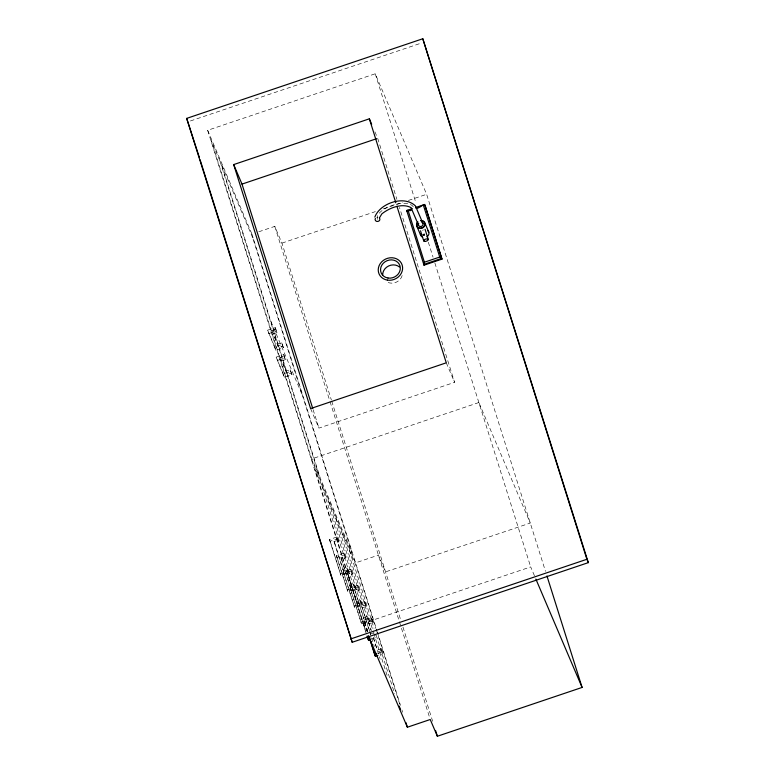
<?xml version="1.0" encoding="UTF-8"?>
<svg xmlns="http://www.w3.org/2000/svg" width="775" height="775" viewBox="0 0 775 775"><rect width="100%" height="100%" fill="white"/><g stroke="black" fill="none" stroke-linecap="round" stroke-linejoin="round"><path stroke-width="0.58" stroke-dasharray="3.88 2.91" d="M190.398 120.968L421.939 42.867M365.984 632.7L207.661 130.297L375.226 73.78L426.637 194.302L545.493 571.34M207.661 130.297L251.923 234.089L254.21 233.314M258.782 231.773L274.776 226.377L281.916 243.118L331.371 399.997M281.916 243.118L375.362 211.604M383.334 208.911L402.709 202.372M408.406 200.454L426.637 194.302M271.899 330.537L277.692 344.11L281.703 342.753L283.456 347.762L275.842 350.339L267.627 330.169L275.241 327.602L276.995 332.611L272.984 333.967L271.899 330.537L275.919 329.181M268.702 333.599L276.317 331.022L276.995 332.611M267.627 330.169L274.767 346.909L282.381 344.342M283.456 347.762L282.788 346.183L278.767 347.539L272.984 333.967M280.405 357.507L286.188 371.08L290.208 369.723L291.962 374.732L284.347 377.299L276.123 357.139L283.747 354.572L285.5 359.581L281.48 360.927L280.405 357.507L284.415 356.151M277.208 360.559L284.822 357.992L285.5 359.581M276.123 357.139L283.262 373.879L290.887 371.312M291.962 374.732L291.284 373.153L287.273 374.509L281.48 360.927M310.601 408.58L318.922 428.1L454.605 382.337L399.454 207.39M334.044 541.541L342.792 569.305L346.812 567.949L348.547 572.861L340.923 575.438L329.414 539.516L337.038 536.949L338.772 541.861L334.752 543.207L334.044 541.541L338.055 540.185L338.772 541.861M329.414 539.516L330.131 541.192L337.745 538.615M340.932 557.7L349.69 585.464L353.7 584.118L355.434 589.029L347.82 591.596L336.311 555.675L343.926 553.108L345.66 558.019L341.649 559.376L340.932 557.7L344.952 556.343L345.66 558.019M336.311 555.675L337.028 557.351L344.642 554.784M342.792 569.305L343.509 570.981L347.52 569.625M347.83 573.858L356.577 601.632L360.598 600.276L362.332 605.188L354.718 607.755L343.209 571.834L350.823 569.267L352.557 574.178L348.537 575.534L347.83 573.858L351.84 572.502L352.557 574.178M340.215 573.762L347.83 571.194L348.547 572.861M343.209 571.834L343.916 573.51L351.53 570.942M349.69 585.464L350.397 587.14L354.417 585.784M534.459 575.757L530.681 566.913L361.605 623.914L350.097 588.002L357.711 585.425L359.445 590.337L355.434 591.693L354.718 590.017L358.738 588.671L359.445 590.337M347.103 589.92L354.727 587.353L355.434 589.029M350.097 588.002L350.813 589.668L358.428 587.101M356.577 601.632L357.294 603.299L361.305 601.952M366.343 606.505L365.626 604.829L361.615 606.186L362.332 607.852L366.343 606.505L364.608 601.594L356.994 604.161L365.984 632.09M354.001 606.079L361.615 603.512L362.332 605.188M357.701 605.837L365.325 603.26M367.486 616.435L363.475 617.791L364.192 619.467L368.202 618.111L369.22 621.347L367.486 616.435L368.202 618.111M367.486 631.732L363.882 620.32L371.506 617.752L373.24 622.664L369.22 624.02L368.503 622.344L372.523 620.988L373.24 622.664M360.888 622.248L368.512 619.671M363.882 620.32L364.599 621.996L372.213 619.428M370.363 633.95L374.383 632.594M371.767 638.978L376.117 637.505L375.1 634.27M373.405 637.893L377.26 650.109L381.281 648.762L383.015 653.674L377.57 655.505M381.988 650.428L377.977 651.785L377.26 650.109M377.948 653.461L382.298 651.998L383.015 653.674M374.906 131.828L377.222 137.252M446.274 362.816L454.605 382.337M270.93 321.518L302.289 395.056M367.427 631.722L362.371 619.864L314.95 469.437L356.306 566.409L375.856 628.418M363.117 623.429L366.41 631.16M375.226 73.78L415.962 202.972M428.323 242.197L433.051 257.193M434.862 262.957L530.681 566.913M377.687 138.338L396.916 199.34M331.739 401.15L400.772 620.155M402.952 627.053L432.663 721.302M274.776 226.377L329.685 400.559M330.053 401.712L399.067 620.659M399.435 621.802L429.873 718.357M313.119 409.684L318.922 428.1M251.923 234.089L376.941 630.656M377.309 631.809L400.501 705.376M401.944 709.977L402.671 712.273M376.214 629.562L399.745 704.204M371.506 617.752L372.523 620.988M381.281 648.762L382.298 651.998M349.418 550.24L374.034 628.331M376.204 635.219L394.659 693.78M364.608 601.594L365.626 604.829M342.521 534.082L373.288 631.693M373.657 632.836L387.771 677.621M281.703 342.753L282.788 346.183M290.208 369.723L291.284 373.153M357.711 585.425L358.738 588.671M335.623 517.923L371.322 630.685M373.279 637.35L380.157 659.167M368.503 622.344L370.954 630.123M275.241 327.602L276.317 331.022M283.747 354.572L284.822 357.992M350.823 569.267L351.84 572.502M360.598 600.276L361.615 603.512M362.332 607.852L370.731 634.512M328.736 501.764L369.317 630.618M369.636 631.518L374.344 646.447M343.926 553.108L344.952 556.343M353.7 584.118L354.727 587.353M355.434 591.693L364.192 619.467M321.838 485.596L367.815 631.431M364.599 621.996L367.476 631.121M337.038 536.949L338.055 540.185M346.812 567.949L347.83 571.194M348.537 575.534L357.294 603.299M274.767 346.909L275.842 350.339M283.262 373.879L284.347 377.299M341.649 559.376L350.397 587.14M350.813 589.668L361.605 623.914M334.752 543.207L343.509 570.981M343.916 573.51L354.718 607.755M337.028 557.351L347.82 591.596M330.131 541.192L340.923 575.438M402.167 275.532A10.056 8.971 -23.1 0 1 387.752 282.352M377.473 219.383A19.007 8.564 -17.5 0 1 387.548 207.254A19.007 8.564 -17.5 0 1 409.365 204.106M410.343 204.474A19.007 8.564 -17.5 0 1 413.453 207.254M422.501 230.388A4.359 3.885 -23.1 0 1 423.528 229.904M376.834 217.368A2.373 2.112 -6.6 0 1 378.064 217.329M478.863 402.535L311.298 459.052L355.56 562.844L378.413 555.132L385.553 571.873L530.274 523.057L478.863 402.535M219.877 160.774L211.313 140.682L310.552 455.487L319.116 475.579L219.877 160.774M252.669 237.654L221.311 164.116L320.55 478.921L351.908 552.459L252.669 237.654"/><path stroke-width="1.16" d="M374.829 217.078C380.07 203.04 404.288 194.971 415.439 205.927M379.527 217.727L381.862 213.852C389.912 207.506 402.06 203.021 410.953 207.545M442.012 259.112L439.735 257.048L424.409 262.212L423.702 264.449L424.022 265.186L442.012 259.112L425.01 205.181C423.441 203.089 418.82 209.521 415.826 208.097M186.678 118.391L422.801 38.75L588.322 562.631L352.199 642.272L186.678 118.391L199.388 157.519M396.936 206.286L446.274 362.816L310.601 408.58L233.682 164.581L369.355 118.817L371.671 124.242M233.682 164.581L242.003 184.101L376.543 138.725M412.329 208.62L406.701 210.519L424.022 265.186M415.7 207.487L424.7 204.455L441.702 258.385L423.702 264.449M407.02 211.255C405.664 208.882 411.196 212.263 411.448 209.579M350.765 638.92L586.898 559.279L588.322 562.631M367.069 636.12L367.786 638.406L369.966 637.67M367.786 638.406L368.503 640.082L370.673 639.346M369.646 638.581L374.683 654.565L376.853 653.829M374.683 654.565L375.391 656.241L377.57 655.505M368.29 635.577L407.379 727.221L430.232 719.51L437.371 736.25L582.093 687.435L546.947 575.932M424.933 223.103L428.827 232.219M415.681 206.431L423.014 223.626M411.234 208.078L418.519 225.147M416.688 225.883L420.583 234.999M535.874 579.08L582.093 687.435M399.135 706.064L400.51 709.29M422.801 38.75L586.898 559.279M423.489 205.52L439.735 257.048M425.049 229.264L428.246 239.378M420.534 230.785L423.722 240.899M408.173 210.684L424.409 262.212M369.355 118.817L395.841 202.837M435.56 730.505L437.371 736.25M242.003 184.101L312.761 408.532M405.935 722.62L407.379 727.221M370.353 640.257L375.391 656.241M367.418 636.653L368.503 640.082M200.115 159.824L352.199 642.272M382.676 274.912A10.056 8.971 -23.1 0 1 388.653 265.961A10.056 8.971 -23.1 0 1 399.464 266.968M427.684 230.553A4.359 3.885 -23.1 0 1 426.899 236.83M422.608 237.218A4.359 3.885 -23.1 0 1 420.418 233.992M421.91 222.415A2.373 2.122 -23.1 0 1 420.195 226.513L419.624 226.348A2.373 2.122 -23.1 0 1 418.723 223.491M420.748 220.555A4.359 3.885 -23.1 0 1 424.971 225.147A4.359 3.885 -23.1 0 1 418.723 228.102A4.359 3.885 -23.1 0 1 417.735 221.979M379.517 218.259A2.373 2.112 -6.6 0 1 379.537 220.381L379.169 220.827A2.373 2.112 -6.6 0 1 375.41 218.395M420.709 220.681A4.098 3.652 -23.1 0 1 424.671 224.992A4.098 3.652 -23.1 0 1 418.8 227.773A4.098 3.652 -23.1 0 1 417.88 222.018M423.257 234.689C424.322 237.353 425.475 232.519 423.257 234.689M387.442 280.133A12.4 11.063 -23.1 0 0 402.167 265.05A12.4 11.063 -23.1 0 0 381.678 261.843A12.4 11.063 -23.1 0 0 387.442 280.133M388.004 278.031A10.056 8.971 -23.1 0 0 399.948 265.796A10.056 8.971 -23.1 0 0 383.334 263.2A10.056 8.971 -23.1 0 0 388.004 278.031M424.69 241.374A2.383 1.075 -17.5 0 0 428.275 239.659A2.383 1.075 -17.5 0 0 424.991 239.378A2.383 1.075 -17.5 0 0 424.69 241.374"/></g></svg>
